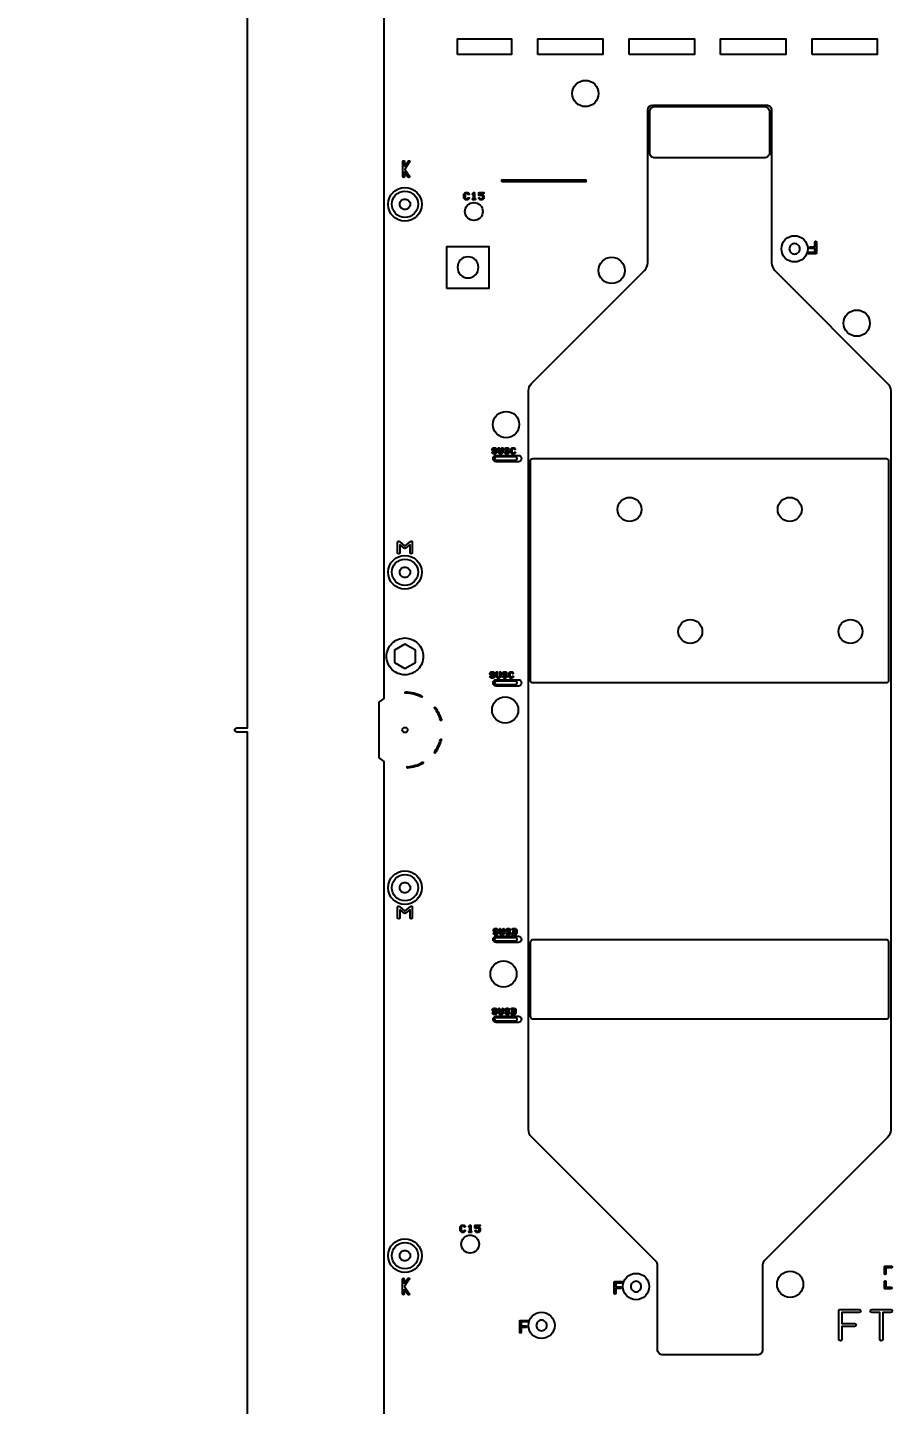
# Model space of a CAD drawing. Extents: x 2864 to 3941, y 2420 to 3182.
# Drawn here: x 2999.2 to 3081.8, y 2771.6 to 2902.6 of the extents above; entities that cross this region are included whole.
import ezdxf

# ---------------------------------------------------------------- set-up
doc = ezdxf.new("R2010")
doc.units = 0
doc.layers.get('Defpoints').update_dxf_attribs({"lineweight": 0})
for name, color, linetype in [('susb-t_layer0', 3, 'Continuous'), ('susc-t_layer1', 2, 'Continuous'), ('susd-t_layer2', 6, 'Continuous'), ('ttr1_panel_layer3', 7, 'Continuous')]:
    doc.layers.add(name, color=color, linetype=linetype)
doc.layers.add('尺寸線', color=3, linetype='Continuous', lineweight=0)
doc.styles.get("Standard").update_dxf_attribs({"font": 'simplex.shx', "height": 2.7})
doc.dimstyles.get("Standard").update_dxf_attribs({"dimtxt": 6, "dimasz": 0.18, "dimexe": 0.18, "dimexo": 0.0625, "dimgap": 0.09, "dimtad": 0, "dimtih": 1, "dimtoh": 1, "dimdec": 4, "dimzin": 0, "dimdsep": 46, "dimtxsty": 'Standard', "dimcen": 0.09, "dimadec": 0, "dimazin": 0, "dimtfac": 1, "dimtdec": 4, "dimtofl": 0, "dimtmove": 0, "dimatfit": 3, "dimfxl": 0, "dimtolj": 1, "dimtzin": 0, "dimarcsym": 0})

# ---------------------------------------------------------------- blocks, each defined once
blk = doc.blocks.new('*D1')
at = {"layer": 'Defpoints', "color": 0, "linetype": 'Continuous'}
for p in [(2953.88, 3019.37), (3072.24, 3011.51), (3048.16, 2649.11)]:
    blk.add_point(p, dxfattribs=at)
at = {"layer": '尺寸線', "color": 0, "linetype": 'Continuous', "lineweight": -2}
for p, q in [((2953.87, 3019.19), (2942.4, 2846.63)), ((3072.18, 3011.51), (2953.7, 3019.38)), ((2929.81, 2657.15), (2942.21, 2843.75)), ((3048.1, 2649.11), (2929.62, 2656.99))]:
    blk.add_line(p, q, dxfattribs=at)
at = {"layer": '尺寸線', "color": 0, "linetype": 'Continuous'}
for points in [[(2953.9, 3019.19), (2953.84, 3019.19), (2953.88, 3019.37)], [(2929.78, 2657.15), (2929.84, 2657.15), (2929.8, 2656.97)]]:
    blk.add_solid(points, dxfattribs=at)
at = {"layer": '尺寸線', "color": 0, "linetype": 'Continuous', "insert": (2942.3, 2845.19), "char_height": 2.7, "attachment_point": 5}
blk.add_mtext('\\A1;363.1976', dxfattribs=at)

msp = doc.modelspace()

# ---------------------------------------------------------------- linework, layer by layer
at = {"layer": 'susb-t_layer0', "linetype": 'Continuous'}
msp.add_lwpolyline([(3058.4627, 2890.65365), (3058.4627, 2894.54823, -0.414216), (3058.96258, 2895.04835), (3069.36261, 2895.04835, -0.414367), (3069.86273, 2894.54823), (3069.86273, 2890.65365, -0.414365), (3069.36261, 2890.15377), (3058.96258, 2890.15377, -0.414216)], format="xyb", close=True, dxfattribs=at)
at = {"layer": 'susc-t_layer1', "linetype": 'Continuous'}
msp.add_lwpolyline([(3047.12719, 2840.42347), (3047.12719, 2861.35947, -0.414223), (3047.32719, 2861.55947), (3080.99494, 2861.55947, -0.414223), (3081.19494, 2861.35947), (3081.19494, 2840.42347, -0.414223), (3080.99494, 2840.22347), (3047.32719, 2840.22347, -0.414223)], format="xyb", close=True, dxfattribs=at)
at = {"layer": 'susc-t_layer1'}
for centre in [(3056.53967, 2856.72077), (3071.77942, 2856.72077), (3062.32173, 2845.115), (3077.56173, 2845.115)]:
    msp.add_circle(centre, 1.14241, dxfattribs=at)
at = {"layer": 'susd-t_layer2', "linetype": 'Continuous'}
msp.add_lwpolyline([(3047.12414, 2808.52681), (3047.12414, 2815.5268, -0.41422), (3047.42412, 2815.82677), (3080.89827, 2815.82677, -0.414221), (3081.19824, 2815.5268), (3081.19824, 2808.52681, -0.414221), (3080.89827, 2808.22684), (3047.42412, 2808.22684, -0.41422)], format="xyb", close=True, dxfattribs=at)
at = {"layer": 'ttr1_panel_layer3'}
for p, q in [((3045.50978, 2816.25847), (3045.427, 2816.25847)), ((3045.42117, 2808.67379), (3045.33839, 2808.67379))]:
    msp.add_line(p, q, dxfattribs=at)
at = {"layer": 'ttr1_panel_layer3', "linetype": 'Continuous'}
for points in [[(3019.16107, 2615.54278, -1), (3019.16107, 2615.94278), (3020.16107, 2615.94278), (3020.16107, 2630.24278), (3020.16107, 2835.54278), (3019.16107, 2835.54278, -1), (3019.16107, 2835.94278), (3020.16107, 2835.94278), (3020.16107, 3041.24278), (3020.16107, 3055.54278), (3019.16107, 3055.54278, -1), (3019.16107, 3055.94278), (3020.16107, 3055.94278), (3020.16107, 3077.24278), (3033.16107, 3077.24278), (3287.16107, 3077.24278), (3300.16107, 3077.24278), (3300.16107, 3055.94278), (3301.16107, 3055.94278, -1), (3301.16107, 3055.54278), (3300.16107, 3055.54278), (3300.16107, 3041.24278)], [(3287.16107, 3041.24278), (3033.16107, 3041.24278), (3033.16107, 3038.49278, -0.414215), (3034.41107, 3037.24278, -0.414215), (3033.16107, 3035.99278), (3033.16107, 3031.2361, 0.044688), (3032.66107, 3030.83314), (3032.66107, 3025.65241, 0.044688), (3033.16107, 3025.24945), (3033.16107, 2838.7361, 0.044688), (3032.66107, 2838.33314), (3032.66107, 2833.15241, 0.044688), (3033.16107, 2832.74945), (3033.16107, 2651.2361, 0.044688)], [(3034.97374, 2888.37163), (3034.97374, 2889.81203, -1), (3035.12374, 2889.81203), (3035.12374, 2889.33268)], [(3035.12374, 2889.33268), (3035.48369, 2889.85461, -1), (3035.60717, 2889.76945), (3035.13984, 2889.09183), (3035.60717, 2888.41421, -1), (3035.48369, 2888.32905), (3035.12374, 2888.85098)], [(3035.12374, 2888.85098), (3035.12374, 2888.37163, -1), (3034.97374, 2888.37163)], [(3041.68042, 2886.69391), (3041.66644, 2886.67992, -1), (3041.59573, 2886.75063)], [(3041.73042, 2886.16859), (3041.63109, 2886.16859, -1), (3041.63109, 2886.26859), (3041.68042, 2886.26859), (3041.68042, 2886.69391)], [(3041.59573, 2886.75063), (3041.69491, 2886.84982, -0.669786), (3041.78042, 2886.81462), (3041.78042, 2886.26859), (3041.82976, 2886.26859, -1), (3041.82976, 2886.16859), (3041.73042, 2886.16859)], [(3073.55527, 2881.02697, -1), (3073.55527, 2881.17697), (3074.17563, 2881.17697), (3074.17563, 2881.54849), (3073.72911, 2881.54849, -1), (3073.72911, 2881.69849), (3074.17563, 2881.69849), (3074.17563, 2882.14501, -1), (3074.32563, 2882.14501), (3074.32563, 2881.62349)], [(3074.32563, 2881.62349), (3074.32563, 2881.10197, -0.414241), (3074.25063, 2881.02697), (3073.55527, 2881.02697)], [(3034.46744, 2852.6054), (3034.46744, 2853.59878, -0.63678), (3034.63165, 2853.67544), (3035.16346, 2853.23226), (3035.69528, 2853.67544, -0.63678), (3035.85949, 2853.59878), (3035.85949, 2852.6054, -1), (3035.65949, 2852.6054), (3035.65949, 2853.38527)], [(3034.66744, 2853.38527), (3034.66744, 2852.6054, -1), (3034.46744, 2852.6054)], [(3035.65949, 2853.38527), (3035.22748, 2853.02527, -0.362064), (3035.09945, 2853.02527), (3034.66744, 2853.38527)], [(3036.77222, 2838.96212, -1), (3036.72747, 2838.8727, 0.113856), (3035.198, 2839.24259)], [(3037.95079, 2833.62915, 0.096875), (3038.54154, 2834.83593, -1), (3038.63813, 2834.81002)], [(3035.38471, 2832.24994, 0.109398), (3036.83843, 2832.6709, -1), (3036.88635, 2832.58313)], [(3034.46744, 2817.88678), (3034.46744, 2818.88015, -0.63678), (3034.63165, 2818.95681), (3035.16346, 2818.51363), (3035.69528, 2818.95681, -0.63678), (3035.85949, 2818.88015), (3035.85949, 2817.88678, -1), (3035.65949, 2817.88678), (3035.65949, 2818.66665)], [(3034.66744, 2818.66665), (3034.66744, 2817.88678, -1), (3034.46744, 2817.88678)], [(3035.65949, 2818.66665), (3035.22748, 2818.30664, -0.362064), (3035.09945, 2818.30664), (3034.66744, 2818.66665)], [(3045.427, 2816.25847, -1), (3045.427, 2816.35847), (3045.45978, 2816.35847), (3045.45978, 2816.75515), (3045.427, 2816.75515, -1), (3045.427, 2816.85515), (3045.50978, 2816.85515), (3045.67534, 2816.85515, -0.200121), (3045.71085, 2816.84035), (3045.79332, 2816.75788, -0.200121), (3045.80812, 2816.72237), (3045.80812, 2816.39125, -0.200121), (3045.79332, 2816.35574), (3045.71085, 2816.27327, -0.200121), (3045.67534, 2816.25847), (3045.50978, 2816.25847)], [(3045.33839, 2808.67379, -1), (3045.33839, 2808.77379), (3045.37117, 2808.77379), (3045.37117, 2809.17048), (3045.33839, 2809.17048, -1), (3045.33839, 2809.27048), (3045.42117, 2809.27048), (3045.58674, 2809.27048, -0.200121), (3045.62225, 2809.25568), (3045.70472, 2809.17321, -0.200121), (3045.71952, 2809.1377), (3045.71952, 2808.80657, -0.200121), (3045.70472, 2808.77106), (3045.62225, 2808.68859, -0.200121), (3045.58674, 2808.67379), (3045.42117, 2808.67379)], [(3041.3219, 2788.48532), (3041.30791, 2788.47134, -1), (3041.2372, 2788.54205)], [(3041.3719, 2787.96001), (3041.27256, 2787.96001, -1), (3041.27256, 2788.06001), (3041.3219, 2788.06001), (3041.3219, 2788.48532)], [(3041.2372, 2788.54205), (3041.33639, 2788.64123, -0.669786), (3041.4219, 2788.60603), (3041.4219, 2788.06001), (3041.47123, 2788.06001, -1), (3041.47123, 2787.96001), (3041.3719, 2787.96001)], [(3034.9405, 2782.09231), (3034.9405, 2783.53271, -1), (3035.0905, 2783.53271), (3035.0905, 2783.05336)], [(3035.0905, 2783.05336), (3035.45045, 2783.57529, -1), (3035.57393, 2783.49013), (3035.10661, 2782.81251), (3035.57393, 2782.13489, -1), (3035.45045, 2782.04973), (3035.0905, 2782.57166)], [(3035.0905, 2782.57166), (3035.0905, 2782.09231, -1), (3034.9405, 2782.09231)]]:
    msp.add_lwpolyline(points, format="xyb", dxfattribs=at)
for points in [[(3040.16107, 2899.99278), (3040.16107, 2901.49278), (3045.31107, 2901.49278), (3045.31107, 2899.99278)], [(3047.81107, 2899.99278), (3047.81107, 2901.49278), (3054.01107, 2901.49278), (3054.01107, 2899.99278)], [(3056.51107, 2899.99278), (3056.51107, 2901.49278), (3062.71107, 2901.49278), (3062.71107, 2899.99278)], [(3065.21107, 2899.99278), (3065.21107, 2901.49278), (3071.41107, 2901.49278), (3071.41107, 2899.99278)], [(3073.91107, 2899.99278), (3073.91107, 2901.49278), (3080.11107, 2901.49278), (3080.11107, 2899.99278)], [(3044.38094, 2887.87632), (3044.38094, 2888.07632), (3052.38094, 2888.07632), (3052.38094, 2887.87632)], [(3039.16107, 2877.74278), (3039.16107, 2881.74278), (3043.16107, 2881.74278), (3043.16107, 2877.74278)], [(3034.16107, 2842.16543), (3035.16107, 2841.58808), (3036.16107, 2842.16543), (3036.16107, 2843.32013), (3035.16107, 2843.89748), (3034.16107, 2843.32013)], [(3045.55978, 2816.35847), (3045.65463, 2816.35847), (3045.70812, 2816.41196), (3045.70812, 2816.70166), (3045.65463, 2816.75515), (3045.55978, 2816.75515)], [(3045.47117, 2808.77379), (3045.56603, 2808.77379), (3045.61952, 2808.82728), (3045.61952, 2809.11699), (3045.56603, 2809.17048), (3045.47117, 2809.17048)]]:
    msp.add_lwpolyline(points, close=True, dxfattribs=at)
for points in [[(3051.08606, 2896.27814, -0.414215), (3052.33606, 2897.52814, -0.414215), (3053.58606, 2896.27814, -0.414215), (3052.33606, 2895.02814, -0.414215)], [(3046.92399, 2797.73867), (3046.92399, 2867.99786, -0.198849), (3047.21685, 2868.70474), (3057.97223, 2879.46012, 0.198916), (3058.26509, 2880.16726), (3058.26509, 2894.68031, -0.414068), (3058.76522, 2895.18018), (3069.56022, 2895.18018, -0.414218), (3070.06009, 2894.68031), (3070.06009, 2880.16726, 0.198916), (3070.35295, 2879.46012), (3081.10528, 2868.70779, -0.198916), (3081.39814, 2868.00066), (3081.39814, 2797.70082, -0.198917), (3081.10528, 2796.99369), (3069.35103, 2785.23943, 0.198625), (3069.20487, 2784.88627), (3069.20487, 2776.80551, -0.414364), (3068.70474, 2776.30539), (3059.70476, 2776.30539, -0.414217), (3059.20489, 2776.80551), (3059.20489, 2784.83648, 0.198853), (3059.05843, 2785.18996), (3047.21685, 2797.03153, -0.198917)], [(3040.78175, 2886.31793), (3040.78175, 2886.71528, -0.200121), (3040.79655, 2886.75079), (3040.89558, 2886.84982, -0.200121), (3040.93109, 2886.86462), (3041.12976, 2886.86462, -0.200121), (3041.16527, 2886.84982), (3041.26445, 2886.75063, -1), (3041.19374, 2886.67992), (3041.10905, 2886.76462), (3040.9518, 2886.76462), (3040.88175, 2886.69457), (3040.88175, 2886.33864), (3040.9518, 2886.26859), (3041.10905, 2886.26859), (3041.19374, 2886.35328, -1), (3041.26445, 2886.28257), (3041.16527, 2886.18339, -0.200121), (3041.12976, 2886.16859), (3040.93109, 2886.16859, -0.200121), (3040.89558, 2886.18339), (3040.79655, 2886.28242, -0.200121)], [(3042.18175, 2886.61594), (3042.18175, 2886.81462, -0.414253), (3042.23175, 2886.86462), (3042.6291, 2886.86462, -1), (3042.6291, 2886.76462), (3042.28175, 2886.76462), (3042.28175, 2886.66594), (3042.52976, 2886.66594, -0.200121), (3042.56527, 2886.65114), (3042.6643, 2886.55211, -0.200121), (3042.6791, 2886.5166), (3042.6791, 2886.31793, -0.200121), (3042.6643, 2886.28242), (3042.56527, 2886.18339, -0.200121), (3042.52976, 2886.16859), (3042.33109, 2886.16859, -0.200121), (3042.29558, 2886.18339), (3042.19639, 2886.28257, -1), (3042.2671, 2886.35328), (3042.3518, 2886.26859), (3042.50905, 2886.26859), (3042.5791, 2886.33864), (3042.5791, 2886.49589), (3042.50905, 2886.56594), (3042.23175, 2886.56594, -0.414253)], [(3034.66107, 2885.74278, -0.414217), (3035.16107, 2886.24278, -0.414217), (3035.66107, 2885.74278, -0.414217), (3035.16107, 2885.24278, -0.414217)], [(3040.87518, 2885.05195, -0.414215), (3041.72518, 2885.90195, -0.414215), (3042.57518, 2885.05195, -0.414215), (3041.72518, 2884.20195, -0.414215)], [(3071.74359, 2881.50645, 0.414217), (3072.24359, 2881.00645, 0.414217), (3072.74359, 2881.50645, 0.414217), (3072.24359, 2882.00645, 0.414217)], [(3040.16107, 2879.74278, 0.414216), (3041.16107, 2878.74278, 0.414216), (3042.16107, 2879.74278, 0.414216), (3041.16107, 2880.74278, 0.414216)], [(3053.58744, 2879.45072, -0.414215), (3054.83744, 2880.70072, -0.414215), (3056.08744, 2879.45072, -0.414215), (3054.83744, 2878.20072, -0.414215)], [(3076.91663, 2874.4339, -0.414215), (3078.16663, 2875.6839, -0.414215), (3079.41663, 2874.4339, -0.414215), (3078.16663, 2873.1839, -0.414215)], [(3043.53994, 2864.79199, -0.414215), (3044.78994, 2866.04199, -0.414215), (3046.03994, 2864.79199, -0.414215), (3044.78994, 2863.54199, -0.414215)], [(3043.44824, 2862.37718), (3043.44824, 2862.45997, -0.200121), (3043.46304, 2862.49548), (3043.54551, 2862.57795, -0.200121), (3043.58102, 2862.59275), (3043.74658, 2862.59275, -0.200121), (3043.78209, 2862.57795), (3043.86472, 2862.49532, -1), (3043.79401, 2862.42461), (3043.72587, 2862.49275), (3043.60173, 2862.49275), (3043.54824, 2862.43926), (3043.54824, 2862.39789), (3043.60173, 2862.3444), (3043.74658, 2862.3444, -0.200121), (3043.78209, 2862.3296), (3043.86456, 2862.24713, -0.200121), (3043.87936, 2862.21162), (3043.87936, 2862.12884, -0.200121), (3043.86456, 2862.09333), (3043.78209, 2862.01086, -0.200121), (3043.74658, 2861.99606), (3043.58102, 2861.99606, -0.200121), (3043.54551, 2862.01086), (3043.46288, 2862.09348, -1), (3043.53359, 2862.16419), (3043.60173, 2862.09606), (3043.72587, 2862.09606), (3043.77936, 2862.14955), (3043.77936, 2862.19091), (3043.72587, 2862.2444), (3043.58102, 2862.2444, -0.200121), (3043.54551, 2862.2592), (3043.46304, 2862.34167, -0.200121)], [(3043.85001, 2861.25947, -1), (3043.85001, 2861.85947), (3045.9553, 2861.85947, -1), (3045.9553, 2861.25947)], [(3043.85001, 2861.40947), (3045.70747, 2861.40947, 1), (3045.70747, 2861.70947), (3043.85001, 2861.70947, 1)], [(3044.04824, 2862.12884), (3044.04824, 2862.54275, -1), (3044.14824, 2862.54275), (3044.14824, 2862.14955), (3044.20173, 2862.09606), (3044.32587, 2862.09606), (3044.37936, 2862.14955), (3044.37936, 2862.54275, -1), (3044.47936, 2862.54275), (3044.47936, 2862.12884, -0.200121), (3044.46456, 2862.09333), (3044.38209, 2862.01086, -0.200121), (3044.34658, 2861.99606), (3044.18102, 2861.99606, -0.200121), (3044.14551, 2862.01086), (3044.06304, 2862.09333, -0.200121)], [(3044.64824, 2862.37718), (3044.64824, 2862.45997, -0.200121), (3044.66304, 2862.49548), (3044.74551, 2862.57795, -0.200121), (3044.78102, 2862.59275), (3044.94658, 2862.59275, -0.200121), (3044.98209, 2862.57795), (3045.06472, 2862.49532, -1), (3044.99401, 2862.42461), (3044.92587, 2862.49275), (3044.80173, 2862.49275), (3044.74824, 2862.43926), (3044.74824, 2862.39789), (3044.80173, 2862.3444), (3044.94658, 2862.3444, -0.200121), (3044.98209, 2862.3296), (3045.06456, 2862.24713, -0.200121), (3045.07936, 2862.21162), (3045.07936, 2862.12884, -0.200121), (3045.06456, 2862.09333), (3044.98209, 2862.01086, -0.200121), (3044.94658, 2861.99606), (3044.78102, 2861.99606, -0.200121), (3044.74551, 2862.01086), (3044.66288, 2862.09348, -1), (3044.73359, 2862.16419), (3044.80173, 2862.09606), (3044.92587, 2862.09606), (3044.97936, 2862.14955), (3044.97936, 2862.19091), (3044.92587, 2862.2444), (3044.78102, 2862.2444, -0.200121), (3044.74551, 2862.2592), (3044.66304, 2862.34167, -0.200121)], [(3045.24824, 2862.12884), (3045.24824, 2862.45997, -0.200121), (3045.26304, 2862.49548), (3045.34551, 2862.57795, -0.200121), (3045.38102, 2862.59275), (3045.54658, 2862.59275, -0.200121), (3045.58209, 2862.57795), (3045.66472, 2862.49532, -1), (3045.59401, 2862.42461), (3045.52587, 2862.49275), (3045.40173, 2862.49275), (3045.34824, 2862.43926), (3045.34824, 2862.14955), (3045.40173, 2862.09606), (3045.52587, 2862.09606), (3045.59401, 2862.16419, -1), (3045.66472, 2862.09348), (3045.58209, 2862.01086, -0.200121), (3045.54658, 2861.99606), (3045.38102, 2861.99606, -0.200121), (3045.34551, 2862.01086), (3045.26304, 2862.09333, -0.200121)], [(3034.66107, 2850.74278, -0.414217), (3035.16107, 2851.24278, -0.414217), (3035.66107, 2850.74278, -0.414217), (3035.16107, 2850.24278, -0.414217)], [(3033.41107, 2842.74278, -0.414215), (3035.16107, 2844.49278, -0.414215), (3036.91107, 2842.74278, -0.414215), (3035.16107, 2840.99278, -0.414215)], [(3043.2537, 2841.06429), (3043.2537, 2841.14708, -0.200121), (3043.2685, 2841.18259), (3043.35097, 2841.26506, -0.200121), (3043.38648, 2841.27986), (3043.55205, 2841.27986, -0.200121), (3043.58756, 2841.26506), (3043.67018, 2841.18243, -1), (3043.59947, 2841.11172), (3043.53134, 2841.17986), (3043.40719, 2841.17986), (3043.3537, 2841.12637), (3043.3537, 2841.085), (3043.40719, 2841.03151), (3043.55205, 2841.03151, -0.200121), (3043.58756, 2841.01671), (3043.67003, 2840.93424, -0.200121), (3043.68483, 2840.89873), (3043.68483, 2840.81595, -0.200121), (3043.67003, 2840.78044), (3043.58756, 2840.69797, -0.200121), (3043.55205, 2840.68317), (3043.38648, 2840.68317, -0.200121), (3043.35097, 2840.69797), (3043.26835, 2840.78059, -1), (3043.33906, 2840.8513), (3043.40719, 2840.78317), (3043.53134, 2840.78317), (3043.58483, 2840.83666), (3043.58483, 2840.87802), (3043.53134, 2840.93151), (3043.38648, 2840.93151, -0.200121), (3043.35097, 2840.94631), (3043.2685, 2841.02878, -0.200121)], [(3043.8537, 2840.81595), (3043.8537, 2841.22986, -1), (3043.9537, 2841.22986), (3043.9537, 2840.83666), (3044.00719, 2840.78317), (3044.13134, 2840.78317), (3044.18483, 2840.83666), (3044.18483, 2841.22986, -1), (3044.28483, 2841.22986), (3044.28483, 2840.81595, -0.200121), (3044.27003, 2840.78044), (3044.18756, 2840.69797, -0.200121), (3044.15205, 2840.68317), (3043.98648, 2840.68317, -0.200121), (3043.95097, 2840.69797), (3043.8685, 2840.78044, -0.200121)], [(3044.4537, 2841.06429), (3044.4537, 2841.14708, -0.200121), (3044.4685, 2841.18259), (3044.55097, 2841.26506, -0.200121), (3044.58648, 2841.27986), (3044.75205, 2841.27986, -0.200121), (3044.78756, 2841.26506), (3044.87018, 2841.18243, -1), (3044.79947, 2841.11172), (3044.73134, 2841.17986), (3044.60719, 2841.17986), (3044.5537, 2841.12637), (3044.5537, 2841.085), (3044.60719, 2841.03151), (3044.75205, 2841.03151, -0.200121), (3044.78756, 2841.01671), (3044.87003, 2840.93424, -0.200121), (3044.88483, 2840.89873), (3044.88483, 2840.81595, -0.200121), (3044.87003, 2840.78044), (3044.78756, 2840.69797, -0.200121), (3044.75205, 2840.68317), (3044.58648, 2840.68317, -0.200121), (3044.55097, 2840.69797), (3044.46835, 2840.78059, -1), (3044.53906, 2840.8513), (3044.60719, 2840.78317), (3044.73134, 2840.78317), (3044.78483, 2840.83666), (3044.78483, 2840.87802), (3044.73134, 2840.93151), (3044.58648, 2840.93151, -0.200121), (3044.55097, 2840.94631), (3044.4685, 2841.02878, -0.200121)], [(3045.0537, 2840.81595), (3045.0537, 2841.14708, -0.200121), (3045.0685, 2841.18259), (3045.15097, 2841.26506, -0.200121), (3045.18648, 2841.27986), (3045.35205, 2841.27986, -0.200121), (3045.38756, 2841.26506), (3045.47018, 2841.18243, -1), (3045.39947, 2841.11172), (3045.33134, 2841.17986), (3045.20719, 2841.17986), (3045.1537, 2841.12637), (3045.1537, 2840.83666), (3045.20719, 2840.78317), (3045.33134, 2840.78317), (3045.39947, 2840.8513, -1), (3045.47018, 2840.78059), (3045.38756, 2840.69797, -0.200121), (3045.35205, 2840.68317), (3045.18648, 2840.68317, -0.200121), (3045.15097, 2840.69797), (3045.0685, 2840.78044, -0.200121)], [(3043.85001, 2839.92347, -1), (3043.85001, 2840.52347), (3045.9553, 2840.52347, -1), (3045.9553, 2839.92347)], [(3043.85001, 2840.07347), (3045.70747, 2840.07347, 1), (3045.70747, 2840.37347), (3043.85001, 2840.37347, 1)], [(3043.4523, 2837.64118, -0.414215), (3044.7023, 2838.89118, -0.414215), (3045.9523, 2837.64118, -0.414215), (3044.7023, 2836.39118, -0.414215)], [(3037.97868, 2837.81909, -1), (3038.05918, 2837.87841, -0.091503), (3038.63057, 2836.70328, -1), (3038.53419, 2836.6766, 0.091503)], [(3034.91107, 2835.74278, -0.414222), (3035.16107, 2835.99278, -0.414222), (3035.41107, 2835.74278, -0.414222), (3035.16107, 2835.49278, -0.414222)], [(3034.66107, 2820.74278, -0.414217), (3035.16107, 2821.24278, -0.414217), (3035.66107, 2820.74278, -0.414217), (3035.16107, 2820.24278, -0.414217)], [(3043.85001, 2815.52677, -1), (3043.85001, 2816.12677), (3045.9553, 2816.12677, -1), (3045.9553, 2815.52677)], [(3043.577, 2816.63959), (3043.577, 2816.72237, -0.200121), (3043.5918, 2816.75788), (3043.67427, 2816.84035, -0.200121), (3043.70978, 2816.85515), (3043.87534, 2816.85515, -0.200121), (3043.91085, 2816.84035), (3043.99348, 2816.75773, -1), (3043.92277, 2816.68702), (3043.85463, 2816.75515), (3043.73049, 2816.75515), (3043.677, 2816.70166), (3043.677, 2816.6603), (3043.73049, 2816.60681), (3043.87534, 2816.60681, -0.200121), (3043.91085, 2816.59201), (3043.99332, 2816.50954, -0.200121), (3044.00812, 2816.47403), (3044.00812, 2816.39125, -0.200121), (3043.99332, 2816.35574), (3043.91085, 2816.27327, -0.200121), (3043.87534, 2816.25847), (3043.70978, 2816.25847, -0.200121), (3043.67427, 2816.27327), (3043.59164, 2816.35589, -1), (3043.66235, 2816.4266), (3043.73049, 2816.35847), (3043.85463, 2816.35847), (3043.90812, 2816.41196), (3043.90812, 2816.45332), (3043.85463, 2816.50681), (3043.70978, 2816.50681, -0.200121), (3043.67427, 2816.52161), (3043.5918, 2816.60408, -0.200121)], [(3043.85001, 2815.67677), (3045.70747, 2815.67677, 1), (3045.70747, 2815.97677), (3043.85001, 2815.97677, 1)], [(3044.177, 2816.39125), (3044.177, 2816.80515, -1), (3044.277, 2816.80515), (3044.277, 2816.41196), (3044.33049, 2816.35847), (3044.45463, 2816.35847), (3044.50812, 2816.41196), (3044.50812, 2816.80515, -1), (3044.60812, 2816.80515), (3044.60812, 2816.39125, -0.200121), (3044.59332, 2816.35574), (3044.51085, 2816.27327, -0.200121), (3044.47534, 2816.25847), (3044.30978, 2816.25847, -0.200121), (3044.27427, 2816.27327), (3044.1918, 2816.35574, -0.200121)], [(3044.777, 2816.63959), (3044.777, 2816.72237, -0.200121), (3044.7918, 2816.75788), (3044.87427, 2816.84035, -0.200121), (3044.90978, 2816.85515), (3045.07534, 2816.85515, -0.200121), (3045.11085, 2816.84035), (3045.19348, 2816.75773, -1), (3045.12277, 2816.68702), (3045.05463, 2816.75515), (3044.93049, 2816.75515), (3044.877, 2816.70166), (3044.877, 2816.6603), (3044.93049, 2816.60681), (3045.07534, 2816.60681, -0.200121), (3045.11085, 2816.59201), (3045.19332, 2816.50954, -0.200121), (3045.20812, 2816.47403), (3045.20812, 2816.39125, -0.200121), (3045.19332, 2816.35574), (3045.11085, 2816.27327, -0.200121), (3045.07534, 2816.25847), (3044.90978, 2816.25847, -0.200121), (3044.87427, 2816.27327), (3044.79164, 2816.35589, -1), (3044.86235, 2816.4266), (3044.93049, 2816.35847), (3045.05463, 2816.35847), (3045.10812, 2816.41196), (3045.10812, 2816.45332), (3045.05463, 2816.50681), (3044.90978, 2816.50681, -0.200121), (3044.87427, 2816.52161), (3044.7918, 2816.60408, -0.200121)], [(3043.29283, 2812.53261, -0.414215), (3044.54283, 2813.78261, -0.414215), (3045.79283, 2812.53261, -0.414215), (3044.54283, 2811.28261, -0.414215)], [(3043.48839, 2809.05491), (3043.48839, 2809.1377, -0.200121), (3043.50319, 2809.17321), (3043.58566, 2809.25568, -0.200121), (3043.62117, 2809.27048), (3043.78674, 2809.27048, -0.200121), (3043.82225, 2809.25568), (3043.90487, 2809.17305, -1), (3043.83416, 2809.10234), (3043.76603, 2809.17048), (3043.64188, 2809.17048), (3043.58839, 2809.11699), (3043.58839, 2809.07562), (3043.64188, 2809.02213), (3043.78674, 2809.02213, -0.200121), (3043.82225, 2809.00733), (3043.90472, 2808.92486, -0.200121), (3043.91952, 2808.88935), (3043.91952, 2808.80657, -0.200121), (3043.90472, 2808.77106), (3043.82225, 2808.68859, -0.200121), (3043.78674, 2808.67379), (3043.62117, 2808.67379, -0.200121), (3043.58566, 2808.68859), (3043.50304, 2808.77121, -1), (3043.57375, 2808.84192), (3043.64188, 2808.77379), (3043.76603, 2808.77379), (3043.81952, 2808.82728), (3043.81952, 2808.86864), (3043.76603, 2808.92213), (3043.62117, 2808.92213, -0.200121), (3043.58566, 2808.93693), (3043.50319, 2809.0194, -0.200121)], [(3044.08839, 2808.80657), (3044.08839, 2809.22048, -1), (3044.18839, 2809.22048), (3044.18839, 2808.82728), (3044.24188, 2808.77379), (3044.36603, 2808.77379), (3044.41952, 2808.82728), (3044.41952, 2809.22048, -1), (3044.51952, 2809.22048), (3044.51952, 2808.80657, -0.200121), (3044.50472, 2808.77106), (3044.42225, 2808.68859, -0.200121), (3044.38674, 2808.67379), (3044.22117, 2808.67379, -0.200121), (3044.18566, 2808.68859), (3044.10319, 2808.77106, -0.200121)], [(3044.68839, 2809.05491), (3044.68839, 2809.1377, -0.200121), (3044.70319, 2809.17321), (3044.78566, 2809.25568, -0.200121), (3044.82117, 2809.27048), (3044.98674, 2809.27048, -0.200121), (3045.02225, 2809.25568), (3045.10487, 2809.17305, -1), (3045.03416, 2809.10234), (3044.96603, 2809.17048), (3044.84188, 2809.17048), (3044.78839, 2809.11699), (3044.78839, 2809.07562), (3044.84188, 2809.02213), (3044.98674, 2809.02213, -0.200121), (3045.02225, 2809.00733), (3045.10472, 2808.92486, -0.200121), (3045.11952, 2808.88935), (3045.11952, 2808.80657, -0.200121), (3045.10472, 2808.77106), (3045.02225, 2808.68859, -0.200121), (3044.98674, 2808.67379), (3044.82117, 2808.67379, -0.200121), (3044.78566, 2808.68859), (3044.70304, 2808.77121, -1), (3044.77375, 2808.84192), (3044.84188, 2808.77379), (3044.96603, 2808.77379), (3045.01952, 2808.82728), (3045.01952, 2808.86864), (3044.96603, 2808.92213), (3044.82117, 2808.92213, -0.200121), (3044.78566, 2808.93693), (3044.70319, 2809.0194, -0.200121)], [(3043.85001, 2807.92684, -1), (3043.85001, 2808.52684), (3045.9553, 2808.52684, -1), (3045.9553, 2807.92684)], [(3043.85001, 2808.07684), (3045.70747, 2808.07684, 1), (3045.70747, 2808.37684), (3043.85001, 2808.37684, 1)], [(3040.42322, 2788.10935), (3040.42322, 2788.5067, -0.200121), (3040.43802, 2788.54221), (3040.53705, 2788.64123, -0.200121), (3040.57256, 2788.65603), (3040.77123, 2788.65603, -0.200121), (3040.80674, 2788.64123), (3040.90593, 2788.54205, -1), (3040.83522, 2788.47134), (3040.75052, 2788.55603), (3040.59327, 2788.55603), (3040.52322, 2788.48599), (3040.52322, 2788.13006), (3040.59327, 2788.06001), (3040.75052, 2788.06001), (3040.83522, 2788.1447, -1), (3040.90593, 2788.07399), (3040.80674, 2787.97481, -0.200121), (3040.77123, 2787.96001), (3040.57256, 2787.96001, -0.200121), (3040.53705, 2787.97481), (3040.43802, 2788.07384, -0.200121)], [(3041.82322, 2788.40736), (3041.82322, 2788.60603, -0.414253), (3041.87322, 2788.65603), (3042.27057, 2788.65603, -1), (3042.27057, 2788.55603), (3041.92322, 2788.55603), (3041.92322, 2788.45736), (3042.17123, 2788.45736, -0.200121), (3042.20674, 2788.44256), (3042.30577, 2788.34353, -0.200121), (3042.32057, 2788.30802), (3042.32057, 2788.10935, -0.200121), (3042.30577, 2788.07384), (3042.20674, 2787.97481, -0.200121), (3042.17123, 2787.96001), (3041.97256, 2787.96001, -0.200121), (3041.93705, 2787.97481), (3041.83787, 2788.07399, -1), (3041.90858, 2788.1447), (3041.99327, 2788.06001), (3042.15052, 2788.06001), (3042.22057, 2788.13006), (3042.22057, 2788.28731), (3042.15052, 2788.35736), (3041.87322, 2788.35736, -0.414253)], [(3040.51665, 2786.84336, -0.414215), (3041.36665, 2787.69336, -0.414215), (3042.21665, 2786.84336, -0.414215), (3041.36665, 2785.99336, -0.414215)], [(3034.66107, 2785.74278, -0.414217), (3035.16107, 2786.24278, -0.414217), (3035.66107, 2785.74278, -0.414217), (3035.16107, 2785.24278, -0.414217)], [(3080.79463, 2784.03378), (3080.79463, 2784.6699, -0.414241), (3080.86963, 2784.7449), (3081.46984, 2784.7449, -1), (3081.46984, 2784.5949), (3080.94463, 2784.5949), (3080.94463, 2784.03378, -1)], [(3055.0766, 2782.16879), (3055.0766, 2782.69031), (3055.0766, 2783.21184, -0.414241), (3055.1516, 2783.28684), (3055.84697, 2783.28684, -1), (3055.84697, 2783.13684), (3055.2266, 2783.13684), (3055.2266, 2782.76531), (3055.67312, 2782.76531, -1), (3055.67312, 2782.61531), (3055.2266, 2782.61531), (3055.2266, 2782.16879, -1)], [(3056.65865, 2782.80735, 0.414217), (3057.15865, 2782.30735, 0.414217), (3057.65865, 2782.80735, 0.414217), (3057.15865, 2783.30735, 0.414217)], [(3070.57714, 2783.02154, -0.414215), (3071.82714, 2784.27154, -0.414215), (3073.07714, 2783.02154, -0.414215), (3071.82714, 2781.77154, -0.414215)], [(3080.79463, 2782.6699), (3080.79463, 2783.27938, -1), (3080.94463, 2783.27938), (3080.94463, 2782.7449), (3081.43523, 2782.7449, -1), (3081.43523, 2782.5949), (3080.86963, 2782.5949, -0.414241)], [(3076.4519, 2777.79951), (3076.4519, 2779.14057), (3076.4519, 2780.48163, -0.414224), (3076.6019, 2780.63163), (3078.38998, 2780.63163, -1), (3078.38998, 2780.33163), (3076.7519, 2780.33163), (3076.7519, 2779.29057), (3077.94296, 2779.29057, -1), (3077.94296, 2778.99057), (3076.7519, 2778.99057), (3076.7519, 2777.79951, -1)], [(3079.6019, 2780.33163, -1), (3079.6019, 2780.63163), (3080.49594, 2780.63163), (3081.38998, 2780.63163, -1), (3081.38998, 2780.33163), (3080.64594, 2780.33163), (3080.64594, 2777.79951, -1), (3080.34594, 2777.79951), (3080.34594, 2780.33163)], [(3046.08076, 2778.46945), (3046.08076, 2778.99097), (3046.08076, 2779.5125, -0.414241), (3046.15576, 2779.5875), (3046.85112, 2779.5875, -1), (3046.85112, 2779.4375), (3046.23076, 2779.4375), (3046.23076, 2779.06597), (3046.67728, 2779.06597, -1), (3046.67728, 2778.91597), (3046.23076, 2778.91597), (3046.23076, 2778.46945, -1)], [(3047.6628, 2779.10802, 0.414217), (3048.1628, 2778.60802, 0.414217), (3048.6628, 2779.10802, 0.414217), (3048.1628, 2779.60802, 0.414217)]]:
    msp.add_lwpolyline(points, format="xyb", close=True, dxfattribs=at)
at = {"layer": 'ttr1_panel_layer3'}
for centre, radius in [((3035.16107, 2885.74278), 1.6), ((3035.16107, 2885.74278), 1.25), ((3072.24359, 2881.50645), 1.25), ((3035.16107, 2850.74278), 1.6), ((3035.16107, 2850.74278), 1.25), ((3035.16107, 2820.74278), 1.6), ((3035.16107, 2820.74278), 1.25), ((3035.16107, 2785.74278), 1.6), ((3035.16107, 2785.74278), 1.25), ((3057.15865, 2782.80735), 1.25), ((3048.1628, 2779.10802), 1.25)]:
    msp.add_circle(centre, radius, dxfattribs=at)
for centre, radius, start, end in [((3035.19852, 2839.29258), 0.05, 89.395522, 269.395522), ((3035.16106, 2835.74278), 3.6, 63.413683, 89.395296), ((3035.16107, 2835.74278), 3.6, 322.850588, 344.983255), ((3037.99064, 2833.59895), 0.05, 142.849923, 322.849923), ((3035.3879, 2832.20004), 0.05, 93.66372, 273.66372), ((3035.16107, 2835.74278), 3.6, 273.663442, 298.636056)]:
    msp.add_arc(centre, radius, start, end, dxfattribs=at)

# ---------------------------------------------------------------- dimensions: what is measured, and where the dimension line sits
at = {"layer": '尺寸線', "linetype": 'Continuous'}
dim = msp.add_linear_dim(base=(2953.87736, 3019.37169), p1=(3048.1628, 2649.10801), p2=(3072.24359, 3011.50645), angle=86.198377, dimstyle='Standard', dxfattribs=at)
dim.commit()
dim.dimension.update_dxf_attribs({"geometry": '*D1', "text_midpoint": (2942.3032, 2845.1889), "dimtype": 161})

doc.saveas('drawing.dxf')
